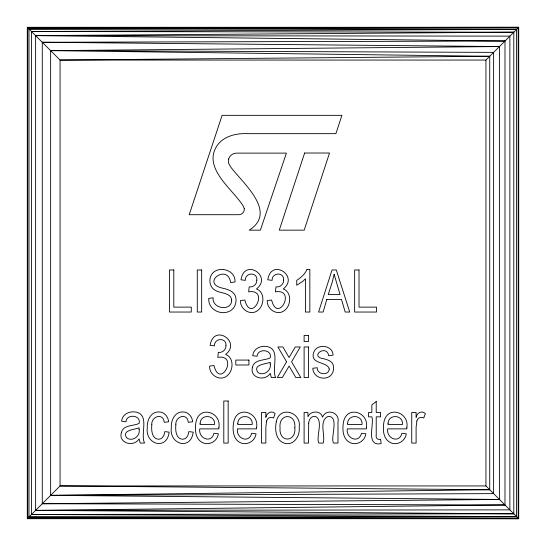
<?xml version="1.0" encoding="UTF-8"?>
<svg xmlns="http://www.w3.org/2000/svg" width="546" height="546" viewBox="0 0 546 546"><rect width="100%" height="100%" fill="white"/><g stroke="black" fill="none" stroke-linecap="round" stroke-linejoin="round"><path stroke-width="0.82" d="M27.3 518.7L60.06 485.94L485.94 485.94L518.7 518.7L27.3 518.7L27.3 27.3L518.7 27.3L518.7 518.7L27.703 518.297L27.703 27.703L518.7 27.3L485.94 60.06L60.06 60.06L27.3 27.3M499.453 499.453L50.642 495.358L493.618 493.618L493.618 52.382L50.642 50.642L489.728 56.272L489.728 489.728L50.642 495.358L50.642 50.642L499.453 46.547L499.453 499.453L42.274 503.726L42.274 42.274L504.982 41.018L504.982 504.982L35.62 510.38L35.62 35.62L513.793 32.207L513.793 513.793L31.511 514.489L31.511 31.511L516.591 29.409L516.591 516.591L28.999 517.001L28.999 28.999L518.195 27.805L518.195 518.195L27.703 518.297M489.728 56.272L60.06 60.06L60.06 485.94L489.728 489.728M27.703 27.703L518.195 27.805M28.999 28.999L516.591 29.409M31.511 31.511L513.793 32.207M42.274 503.726L504.982 504.982M28.999 517.001L518.195 518.195M31.511 514.489L516.591 516.591M513.793 513.793L35.62 510.38L509.862 509.862L509.862 36.138L35.62 35.62L504.982 41.018M42.274 42.274L499.453 46.547M485.94 60.06L485.94 485.94M218.898 427.525L218.871 428.876L199.754 428.876C198.15 438.438 211.5 443.994 213.957 433.244L218.325 433.79C217.506 441.264 209.029 445.945 202.341 442.553C195.011 438.772 194.697 429.095 196 421.997C199.351 404.955 221.608 412.128 218.898 427.525M256.6 427.525L256.572 428.876L237.449 428.876C235.845 438.438 249.201 443.994 251.658 433.244L256.026 433.79C255.2 441.264 246.731 445.945 240.042 442.553C232.712 438.772 232.391 429.095 233.702 421.997C237.046 404.955 259.309 412.128 256.6 427.525M366.414 427.525L366.386 428.876L347.27 428.876C345.666 438.438 359.015 443.994 361.472 433.244L365.84 433.79C365.015 441.264 356.545 445.945 349.856 442.553C342.526 438.772 342.205 429.095 343.516 421.997C346.867 404.955 369.123 412.128 366.414 427.525M406.845 427.525L406.818 428.876L387.694 428.876C386.09 438.438 399.447 443.994 401.904 433.244L406.272 433.79C405.446 441.264 396.976 445.945 390.288 442.553C382.958 438.772 382.637 429.095 383.947 421.997C387.291 404.955 409.555 412.128 406.845 427.525M244.294 208.695C244.676 211.793 242.042 214.735 238.923 214.708L189.216 214.708L222.113 115.329L341.926 115.329L335.899 133.661L248.362 133.661C237.326 133.128 225.034 135.463 217.82 144.594C201.174 167.445 232.685 188.923 243.147 205.931L244.294 208.695M294.82 427.764C296.396 442.499 278.596 443.031 280.064 427.764C278.324 413.199 296.348 412.551 294.82 427.764M139.107 429.6C140.554 436.384 131.784 442.26 126.474 437.66C121.874 429.722 134.678 429.791 139.107 427.784L139.107 429.6M231.716 300.464C231.204 311.732 211.889 308.743 213.138 297.836L208.77 298.382C207.739 310.264 223.021 316.762 231.804 309.794C235.265 306.859 236.705 302.006 235.811 297.611C234.63 291.284 227.709 289.278 222.29 288.117C200.43 282.917 227.866 263.035 230.624 282.535L234.992 281.989C236.002 269.383 216.735 264.626 211.09 275.437C208.49 280.651 210.087 287.96 215.643 290.533C220.714 293.543 231.408 292.595 231.716 300.464M270.229 364.08C271.676 370.864 262.906 376.74 257.603 372.14C253.003 364.202 265.806 364.271 270.229 362.264L270.229 364.08M225.976 345.652C226.242 349.713 222.297 353.064 218.325 352.429L217.779 357.377C239.25 353.904 220.154 389.912 213.957 365.54L209.589 366.086C209.043 375.088 220.277 382.029 227.348 375.6C233.586 370.563 234.145 357.439 225.607 354.477C241.898 341.762 213.547 323.102 210.135 345.325L214.503 345.871C213.964 337.878 226.761 337.203 225.976 345.652M256.845 280.132C257.111 284.193 253.167 287.544 249.194 286.909L248.648 291.857C270.12 288.384 251.024 324.392 244.826 300.02L240.458 300.566C239.912 309.568 251.146 316.509 258.217 310.08C264.455 305.043 265.015 291.919 256.477 288.957C272.768 276.242 244.417 257.582 241.004 279.805L245.372 280.351C244.833 272.358 257.63 271.683 256.845 280.132M283.62 280.132C283.879 284.193 279.941 287.544 275.969 286.909L275.423 291.857C296.894 288.384 277.791 324.392 271.594 300.02L267.226 300.566C266.68 309.568 277.914 316.509 284.992 310.08C291.223 305.043 291.789 291.919 283.251 288.957C299.536 276.242 271.191 257.582 267.772 279.805L272.147 280.351C271.601 272.358 284.398 271.683 283.62 280.132M151.815 424.768C151.29 429.927 151.699 438.882 158.579 439.257C162.558 439.291 164.592 435.06 164.783 431.606L169.158 432.152C166.933 450.86 144.915 444.396 147.304 427.757C146.71 420.789 150.648 411.732 158.702 411.937C164.162 411.711 168.188 416.646 168.612 421.771L164.237 422.317C163.268 412.305 150.949 416.468 151.815 424.768M175.853 424.768C175.327 429.927 175.737 438.882 182.617 439.257C186.602 439.291 188.629 435.06 188.827 431.606L193.195 432.152C190.97 450.86 168.953 444.396 171.342 427.757C170.748 420.789 174.686 411.732 182.739 411.937C188.199 411.711 192.233 416.646 192.649 421.771L188.281 422.317C187.312 412.305 174.986 416.468 175.853 424.768M308.702 423.116L308.476 443.079L304.108 443.079L304.108 412.483L307.93 412.483L307.93 416.796C310.435 410.551 320.884 410.176 322.543 417.171C326.283 407.807 340.206 412.537 337.981 422.174L337.981 443.079L333.606 443.079C329.989 438.506 339.878 415.513 327.962 416.455C318.516 420.891 325.6 435.64 323.225 443.079L318.857 443.079C315.629 437.1 324.065 419.813 315.124 416.345C311.275 415.799 308.838 419.683 308.702 423.116M329.238 368.987C328.945 376.098 316.673 374.781 317.219 367.724L312.844 368.27C312.858 376.931 323.655 380.903 330.071 376.058C332.958 373.812 333.954 369.949 333.49 366.441C333.149 361.513 328.078 359.875 324.044 358.824C308.47 356.736 326.658 343.611 328.692 355.705L333.06 355.159C333.06 345.72 318.495 343.209 314.305 351.037C308.128 364.776 327.375 360.879 329.238 368.987M200.129 423.307L200.013 424.501L214.503 424.501C215.588 414.667 200.519 413.677 200.129 423.307M237.831 423.307L237.715 424.501L252.204 424.501C253.289 414.667 238.213 413.677 237.831 423.307M347.645 423.307L347.529 424.501L362.018 424.501C363.104 414.667 348.027 413.677 347.645 423.307M388.076 423.307L387.96 424.501L402.45 424.501C403.535 414.667 388.459 413.677 388.076 423.307M276.29 421.826C274.699 429.538 275.757 440.813 284.773 443.318C293.946 445.761 300.32 435.694 299.188 427.463C301.958 412.244 279.525 404.941 276.29 421.826M121.321 432.732C118.298 443.366 133.866 447.495 139.107 438.861L140.199 443.079L144.567 443.079C140.069 434.084 149.768 415.37 136.452 412.169C130.037 410.722 122.195 413.888 121.621 421.225L125.996 421.771C126.406 413.609 141.394 414.817 139.107 423.409C133.238 426.317 123.184 424.57 121.321 432.732M252.45 367.212C249.426 377.846 264.987 381.975 270.229 373.341L271.321 377.559L275.696 377.559C271.198 368.564 280.89 349.85 267.574 346.649C261.159 345.202 253.324 348.368 252.75 355.705L257.118 356.251C257.528 348.089 272.522 349.297 270.229 357.889C264.36 360.797 254.306 359.05 252.45 367.212M266.639 420.966L265.861 427.218L265.861 443.079L261.493 443.079L261.493 412.483L265.861 412.483L265.861 417.369C266.53 412.844 271.696 410.107 275.15 413.575L273.512 417.949C270.796 416.53 267.185 417.827 266.639 420.966M416.885 420.966L416.107 427.218L416.107 443.079L411.739 443.079L411.739 412.483L416.107 412.483L416.107 417.369C416.775 412.844 421.942 410.107 425.395 413.575L423.757 417.949C421.048 416.53 417.431 417.827 416.885 420.966M228.665 158.961L228.562 163.09L230.501 166.735C242.144 182.589 278.078 211.896 249.188 230.159L260.367 230.159L286.411 153.119L236.452 153.119C232.924 153.139 229.668 155.583 228.665 158.961M334.152 274.351L332.2 282.316L328.242 294.553L340.062 294.553L334.152 274.351M326.801 299.474L323.136 312.039L318.584 312.039L332.023 269.97L336.281 269.97L349.727 312.039L345.181 312.039L341.503 299.474L326.801 299.474M304.634 153.016L279.272 230.159L304.17 230.159L329.531 153.016L304.634 153.016M307.009 269.424C304.975 274.133 300.976 277.648 296.731 280.351L296.731 285.271L302.859 281.279L305.473 278.713L305.473 312.039L309.841 312.039L309.841 269.424L307.009 269.424M286.568 361.8L277.334 377.559L282.343 377.559L289.08 366.066L295.816 377.559L300.826 377.559L291.591 361.8L300.28 346.963L295.277 346.963L289.08 357.521L282.883 346.963L277.88 346.963L286.568 361.8M376.221 401.556L371.853 404.832L371.853 412.483L368.577 412.483L368.577 416.857L371.853 416.857C374.488 423.894 365.342 446.744 381.142 443.625L380.596 439.257C377.723 440.144 375.45 437.933 376.221 434.971L376.221 416.857L380.596 416.857L380.596 412.483L376.221 412.483L376.221 401.556M173.799 269.97L169.431 269.97L169.431 312.039L191.284 312.039L191.284 307.125L173.799 307.125L173.799 269.97M201.665 269.97L197.29 269.97L197.29 312.039L201.665 312.039L201.665 269.97M359.015 269.97L354.641 269.97L354.641 312.039L376.494 312.039L376.494 307.125L359.015 307.125L359.015 269.97M308.476 335.49L304.108 335.49L304.108 341.503L308.476 341.503L308.476 335.49M308.476 346.963L304.108 346.963L304.108 377.559L308.476 377.559L308.476 346.963M248.921 360.073L235.811 360.073L235.811 364.994L248.921 364.994L248.921 360.073M228.16 401.01L223.792 401.01L223.792 443.079L228.16 443.079L228.16 401.01"/></g></svg>
